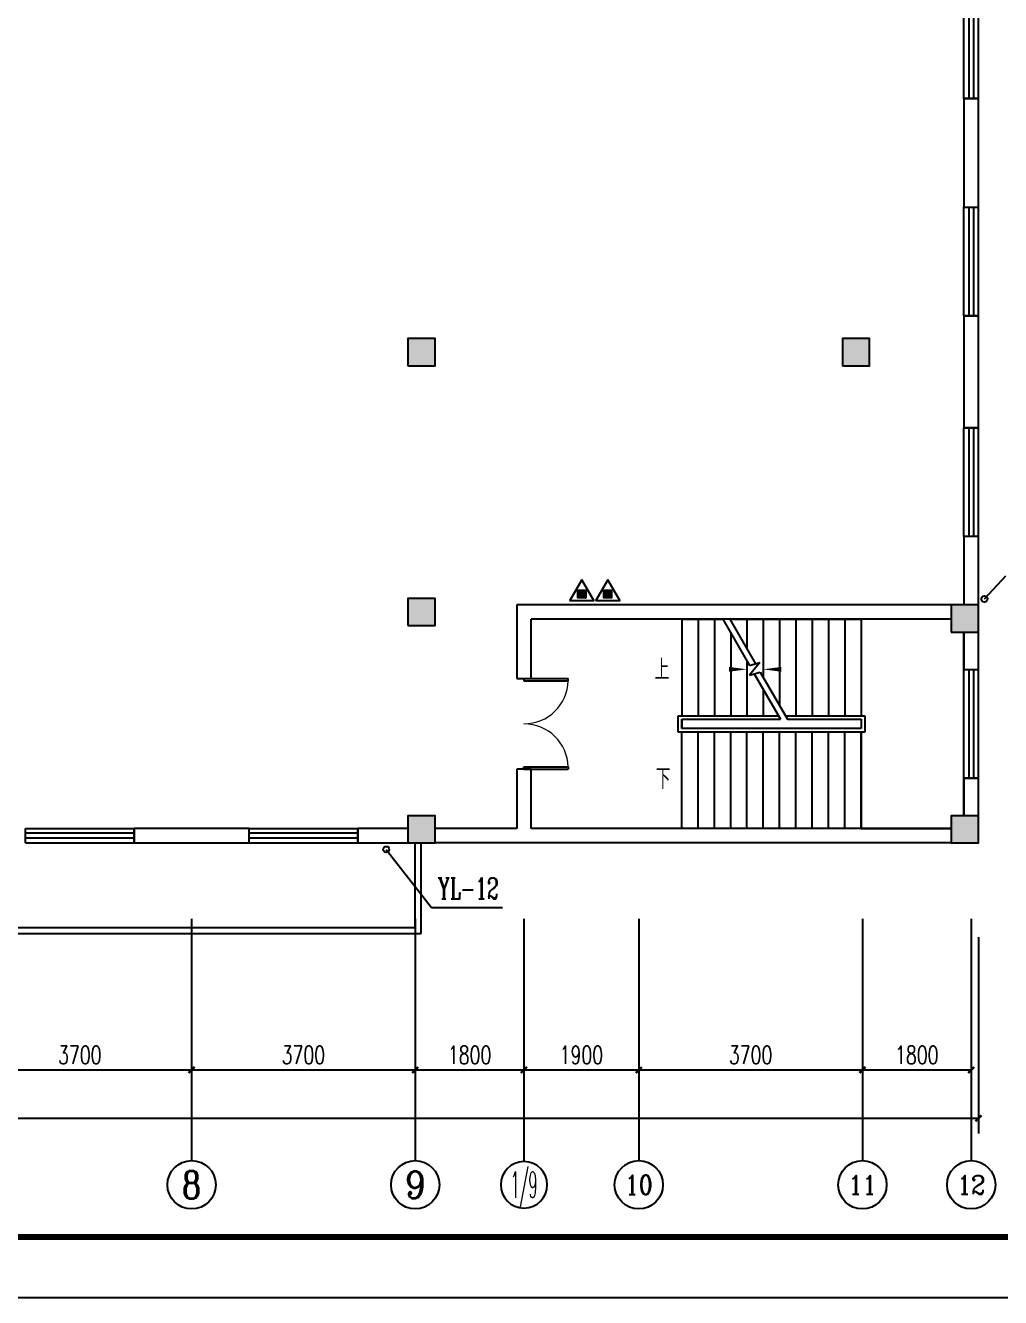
# Model space of a CAD drawing. Extents: x 343352 to 417652, y 770641 to 1036530.
# Drawn here: x 373694 to 389830, y 904283 to 925333 of the extents above; entities that cross this region are included whole.
import ezdxf
from ezdxf.enums import TextEntityAlignment as Align

# ---------------------------------------------------------------- set-up
doc = ezdxf.new("R2010")
doc.units = 0
doc.header["$LTSCALE"] = 1000
doc.header["$MEASUREMENT"] = 0
for name, color, linetype in [('AXIS', 3, 'Continuous'), ('AXIS_TEXT', 7, 'Continuous'), ('COLUMN', 9, 'Continuous'), ('DIM_SYMB', 3, 'Continuous'), ('DIM_雨水', 3, 'Continuous'), ('EQUIP_消防', 7, 'Continuous'), ('PUB_HATCH', 8, 'Continuous'), ('PUB_TITLE', 4, 'Continuous'), ('STAIR', 2, 'Continuous'), ('VPIPE-雨水', 4, 'Continuous'), ('WALL', 9, 'Continuous'), ('WINDOW', 4, 'Continuous')]:
    doc.layers.add(name, color=color, linetype=linetype)
doc.styles.add('_TCH_AXIS', font='COMPLEX', dxfattribs={"bigfont": 'GBCBIG'})
doc.styles.add('_TCH_DIM', font='SIMPLEX', dxfattribs={"bigfont": 'GBCBIG'})
doc.styles.add('_TCH_DIM_T3', font='SIMPLEX', dxfattribs={"width": 0.705882, "bigfont": 'GBCBIG'})
doc.styles.add('_TWT_SERIAL', font='COMPLEX', dxfattribs={"width": 0.8, "height": 3.5, "bigfont": 'HZTXT'})
doc.styles.add('COMPLEX', font='COMPLEX')
doc.dimstyles.new('_TCH_ARCH&&100', dxfattribs={"dimtxt": 297.5, "dimasz": 100, "dimexe": 250, "dimexo": 300, "dimgap": 100, "dimtad": 1, "dimdec": 0, "dimzin": 0, "dimdsep": 46, "dimtxsty": '_TCH_DIM_T3', "dimblk": 'ARCHTICK', "dimcen": 0.09, "dimclrt": 7, "dimazin": 2, "dimtfac": 1, "dimtdec": 0, "dimtix": 1, "dimtmove": 2, "dimatfit": 3, "dimfxl": 0, "dimtolj": 1, "dimtzin": 0, "dimarcsym": 0})

# ---------------------------------------------------------------- blocks, each defined once
blk = doc.blocks.new('_AXISO')
blk.add_circle((0, 0), 0.5)
at = {"layer": 'AXIS_TEXT', "style": 'COMPLEX', "width": 1.041667}
blk.add_attdef('A', text='', height=0.56, dxfattribs=at).set_placement((-0.25, -0.28), (0.25, -0.28), align=Align.FIT)
blk = doc.blocks.new('_ArchTick')
at = {"color": 0, "linetype": 'ByBlock', "const_width": 0.4}
blk.add_lwpolyline([(-0.5, -0.5), (0.5, 0.5)], dxfattribs=at)
blk = doc.blocks.new('*D153')
at = {"layer": 'AXIS', "color": 0, "lineweight": -2}
for p, q in [((372744, 910249), (372744, 907799)), ((376444, 910249), (376444, 907799)), ((372744, 908049), (376444, 908049))]:
    blk.add_line(p, q, dxfattribs=at)
at = {"layer": 'Defpoints', "color": 0}
for p in [(372744, 910549), (376444, 910549), (376444, 908049)]:
    blk.add_point(p, dxfattribs=at)
at = {"layer": 'AXIS', "color": 0, "lineweight": -2, "xscale": 100, "yscale": 100, "zscale": 100, "rotation": 180}
blk.add_blockref('_ArchTick', (372744, 908049), dxfattribs=at)
at = {"layer": 'AXIS', "color": 0, "lineweight": -2, "xscale": 100, "yscale": 100, "zscale": 100}
blk.add_blockref('_ArchTick', (376444, 908049), dxfattribs=at)
at = {"layer": 'AXIS', "color": 7, "insert": (374594, 908297), "char_height": 297.5, "attachment_point": 5, "style": '_TCH_DIM_T3'}
blk.add_mtext('\\A1;3700', dxfattribs=at)
blk = doc.blocks.new('*D154')
at = {"layer": 'AXIS', "color": 0, "lineweight": -2}
for p, q in [((376444, 910249), (376444, 907799)), ((380144, 910249), (380144, 907799)), ((376444, 908049), (380144, 908049))]:
    blk.add_line(p, q, dxfattribs=at)
at = {"layer": 'Defpoints', "color": 0}
for p in [(376444, 910549), (380144, 910549), (380144, 908049)]:
    blk.add_point(p, dxfattribs=at)
at = {"layer": 'AXIS', "color": 0, "lineweight": -2, "xscale": 100, "yscale": 100, "zscale": 100, "rotation": 180}
blk.add_blockref('_ArchTick', (376444, 908049), dxfattribs=at)
at = {"layer": 'AXIS', "color": 0, "lineweight": -2, "xscale": 100, "yscale": 100, "zscale": 100}
blk.add_blockref('_ArchTick', (380144, 908049), dxfattribs=at)
at = {"layer": 'AXIS', "color": 7, "insert": (378294, 908297), "char_height": 297.5, "attachment_point": 5, "style": '_TCH_DIM_T3'}
blk.add_mtext('\\A1;3700', dxfattribs=at)
blk = doc.blocks.new('*D155')
at = {"layer": 'AXIS', "color": 0, "lineweight": -2}
for p, q in [((380144, 910249), (380144, 907799)), ((381944, 910249), (381944, 907799)), ((380144, 908049), (381944, 908049))]:
    blk.add_line(p, q, dxfattribs=at)
at = {"layer": 'Defpoints', "color": 0}
for p in [(380144, 910549), (381944, 910549), (381944, 908049)]:
    blk.add_point(p, dxfattribs=at)
at = {"layer": 'AXIS', "color": 0, "lineweight": -2, "xscale": 100, "yscale": 100, "zscale": 100, "rotation": 180}
blk.add_blockref('_ArchTick', (380144, 908049), dxfattribs=at)
at = {"layer": 'AXIS', "color": 0, "lineweight": -2, "xscale": 100, "yscale": 100, "zscale": 100}
blk.add_blockref('_ArchTick', (381944, 908049), dxfattribs=at)
at = {"layer": 'AXIS', "color": 7, "insert": (381044, 908297), "char_height": 297.5, "attachment_point": 5, "style": '_TCH_DIM_T3'}
blk.add_mtext('\\A1;1800', dxfattribs=at)
blk = doc.blocks.new('*D156')
at = {"layer": 'AXIS', "color": 0, "lineweight": -2}
for p, q in [((381944, 910249), (381944, 907799)), ((383844, 910249), (383844, 907799)), ((381944, 908049), (383844, 908049))]:
    blk.add_line(p, q, dxfattribs=at)
at = {"layer": 'Defpoints', "color": 0}
for p in [(381944, 910549), (383844, 910549), (383844, 908049)]:
    blk.add_point(p, dxfattribs=at)
at = {"layer": 'AXIS', "color": 0, "lineweight": -2, "xscale": 100, "yscale": 100, "zscale": 100, "rotation": 180}
blk.add_blockref('_ArchTick', (381944, 908049), dxfattribs=at)
at = {"layer": 'AXIS', "color": 0, "lineweight": -2, "xscale": 100, "yscale": 100, "zscale": 100}
blk.add_blockref('_ArchTick', (383844, 908049), dxfattribs=at)
at = {"layer": 'AXIS', "color": 7, "insert": (382894, 908297), "char_height": 297.5, "attachment_point": 5, "style": '_TCH_DIM_T3'}
blk.add_mtext('\\A1;1900', dxfattribs=at)
blk = doc.blocks.new('*D157')
at = {"layer": 'AXIS', "color": 0, "lineweight": -2}
for p, q in [((383844, 910249), (383844, 907799)), ((387544, 910249), (387544, 907799)), ((383844, 908049), (387544, 908049))]:
    blk.add_line(p, q, dxfattribs=at)
at = {"layer": 'Defpoints', "color": 0}
for p in [(383844, 910549), (387544, 910549), (387544, 908049)]:
    blk.add_point(p, dxfattribs=at)
at = {"layer": 'AXIS', "color": 0, "lineweight": -2, "xscale": 100, "yscale": 100, "zscale": 100, "rotation": 180}
blk.add_blockref('_ArchTick', (383844, 908049), dxfattribs=at)
at = {"layer": 'AXIS', "color": 0, "lineweight": -2, "xscale": 100, "yscale": 100, "zscale": 100}
blk.add_blockref('_ArchTick', (387544, 908049), dxfattribs=at)
at = {"layer": 'AXIS', "color": 7, "insert": (385694, 908297), "char_height": 297.5, "attachment_point": 5, "style": '_TCH_DIM_T3'}
blk.add_mtext('\\A1;3700', dxfattribs=at)
blk = doc.blocks.new('*D158')
at = {"layer": 'AXIS', "color": 0, "lineweight": -2}
for p, q in [((387544, 910249), (387544, 907799)), ((389344, 910249), (389344, 907799)), ((387544, 908049), (389344, 908049))]:
    blk.add_line(p, q, dxfattribs=at)
at = {"layer": 'Defpoints', "color": 0}
for p in [(387544, 910549), (389344, 910549), (389344, 908049)]:
    blk.add_point(p, dxfattribs=at)
at = {"layer": 'AXIS', "color": 0, "lineweight": -2, "xscale": 100, "yscale": 100, "zscale": 100, "rotation": 180}
blk.add_blockref('_ArchTick', (387544, 908049), dxfattribs=at)
at = {"layer": 'AXIS', "color": 0, "lineweight": -2, "xscale": 100, "yscale": 100, "zscale": 100}
blk.add_blockref('_ArchTick', (389344, 908049), dxfattribs=at)
at = {"layer": 'AXIS', "color": 7, "insert": (388444, 908297), "char_height": 297.5, "attachment_point": 5, "style": '_TCH_DIM_T3'}
blk.add_mtext('\\A1;1800', dxfattribs=at)
blk = doc.blocks.new('*D159')
at = {"layer": 'AXIS', "color": 0, "lineweight": -2}
for p, q in [((352224, 910249), (352224, 906999)), ((389464, 910249), (389464, 906999)), ((352224, 907249), (389464, 907249))]:
    blk.add_line(p, q, dxfattribs=at)
at = {"layer": 'Defpoints', "color": 0}
for p in [(352224, 910549), (389464, 910549), (389464, 907249)]:
    blk.add_point(p, dxfattribs=at)
at = {"layer": 'AXIS', "color": 0, "lineweight": -2, "xscale": 100, "yscale": 100, "zscale": 100, "rotation": 180}
blk.add_blockref('_ArchTick', (352224, 907249), dxfattribs=at)
at = {"layer": 'AXIS', "color": 0, "lineweight": -2, "xscale": 100, "yscale": 100, "zscale": 100}
blk.add_blockref('_ArchTick', (389464, 907249), dxfattribs=at)
at = {"layer": 'AXIS', "color": 7, "insert": (370844, 907497), "char_height": 297.5, "attachment_point": 5, "style": '_TCH_DIM_T3'}
blk.add_mtext('\\A1;37240', dxfattribs=at)
blk = doc.blocks.new('$TCHSYS$WIN2D')
for p, q in [((-0.5, 0.5), (0.5, 0.5)), ((-0.5, 0.5), (-0.5, -0.5)), ((0.5, 0.5), (0.5, -0.5)), ((0.5, 0.167), (-0.5, 0.167)), ((0.5, -0.167), (-0.5, -0.167)), ((-0.5, -0.5), (0.5, -0.5))]:
    blk.add_line(p, q)
blk = doc.blocks.new('$DorLib2D$00000002')
for p, q in [((-0.5, 0), (-0.5, 0.4875)), ((-0.475, 0.4875), (-0.5, 0.4875)), ((-0.475, 0), (-0.475, 0.4875)), ((0.475, 0), (0.475, 0.4875)), ((0.475, 0.4875), (0.5, 0.4875)), ((0.5, 0), (0.5, 0.4875)), ((-0.5, 0), (-0.475, 0)), ((0.5, 0), (0.475, 0))]:
    blk.add_line(p, q)
at = {"lineweight": 13}
for centre, start, end in [((-0.4875, 0), 0, 88.53072), ((0.4875, 0), 91.46928, 180)]:
    blk.add_arc(centre, 0.4875, start, end, dxfattribs=at)
blk = doc.blocks.new('_FZH')
blk.add_lwpolyline([(-0.5, -0.5), (0.5, -0.5), (0.5, 0.5), (-0.5, 0.5)], close=True)
at = {"layer": 'PUB_HATCH'}
blk.add_solid([(-0.5, -0.5), (0.5, -0.5), (-0.5, 0.5), (0.5, 0.5)], dxfattribs=at)
blk = doc.blocks.new('$ATTACHMENT$00000214')
h = blk.add_hatch()
h.set_pattern_fill('ANSI31', color=256, scale=200, style=0)
h.set_pattern_definition([(45, (-38543.802, -6842.639), (-17.67767, 17.67767), [])])
h.paths.add_polyline_path([(-65, 2), (65, 2), (65, -128), (-65, -128)])
for points in [[(0, 172), (-198, -172), (198, -172)], [(-65, 2), (65, 2), (65, -128), (-65, -128)]]:
    blk.add_lwpolyline(points, close=True)

msp = doc.modelspace()

# ---------------------------------------------------------------- linework, layer by layer
for p, q in [((380144.3, 910406.2), (380144.3, 911806.2)), ((380244.3, 910306.2), (380244.3, 911806.2)), ((350724.3, 910306.2), (380244.3, 910306.2)), ((350824.3, 910406.2), (380144.3, 910406.2))]:
    msp.add_line(p, q)
at = {"layer": 'AXIS'}
for p, q in [((376444.3, 910548.7), (376444.3, 906548.7)), ((380144.3, 910548.7), (380144.3, 906548.7)), ((381944.3, 910548.7), (381944.3, 906533.7)), ((383844.3, 910548.7), (383844.3, 906548.7)), ((387544.3, 910548.7), (387544.3, 906548.7)), ((389344.3, 910548.7), (389344.3, 906548.7))]:
    msp.add_line(p, q, dxfattribs=at)
at = {"layer": 'DIM_SYMB'}
for points in [[(384419.3, 914678.7, 0, 0, 0), (385634.3, 914678.7, 0, 80, 0), (385334.3, 914678.7, 0, 0, 0)], [(384419.3, 912873.7, 0, 0, 0), (388374.3, 912873.7, 0, 0, 0), (388374.3, 914678.7, 0, 0, 0), (385904.3, 914678.7, 0, 80, 0), (386204.3, 914678.7, 0, 0, 0)]]:
    msp.add_lwpolyline(points, format="xyseb", dxfattribs=at)
at = {"layer": 'DIM_雨水'}
for p, q in [((389562.8, 915842.4), (389916.5, 916223.4)), ((379664.2, 911698.7), (380414.6, 910739)), ((380414.6, 910739), (381588.7, 910739))]:
    msp.add_line(p, q, dxfattribs=at)
at = {"layer": 'PUB_TITLE'}
msp.add_lwpolyline([(343352.5, 904283.1), (402752.5, 904283.1), (402752.5, 946283.1), (343352.5, 946283.1)], close=True, dxfattribs=at)
at = {"layer": 'PUB_TITLE', "const_width": 100}
msp.add_lwpolyline([(345852.5, 905283.1), (401752.5, 905283.1), (401752.5, 945283.1), (345852.5, 945283.1)], close=True, dxfattribs=at)
at = {"layer": 'STAIR'}
for p, q in [((384554.3, 915506.2), (385233.9, 915506.2)), ((384554.3, 915506.2), (384554.3, 913911.2)), ((384824.3, 915506.2), (384824.3, 913911.2)), ((385094.3, 915506.2), (385094.3, 913911.2)), ((385233.9, 915506.2), (385674.4, 914743.1)), ((385349.3, 915506.2), (387524.3, 915506.2)), ((385349.3, 915506.2), (385774.4, 914769.9)), ((385364.3, 915506.2), (385364.3, 915480.2)), ((385634.3, 915506.2), (385634.3, 915012.5)), ((385904.3, 915506.2), (385904.3, 914544.9)), ((386174.3, 915506.2), (386174.3, 914077.2)), ((386444.3, 915506.2), (386444.3, 913911.2)), ((386714.3, 915506.2), (386714.3, 913911.2)), ((386984.3, 915506.2), (386984.3, 913911.2)), ((387254.3, 915506.2), (387254.3, 913911.2)), ((387524.3, 915506.2), (387524.3, 913911.2)), ((389014.3, 915506.2), (387524.3, 915506.2)), ((387524.3, 915506.2), (387524.3, 913911.2)), ((385364.3, 915280.2), (385364.3, 913911.2)), ((389224.3, 912256.2), (389224.3, 915296.2)), ((385634.3, 914812.5), (385634.3, 913911.2)), ((385846.8, 914789.3), (385673.9, 914583.2)), ((385673.9, 914583.2), (385854.3, 914631.6)), ((385674.4, 914743.1), (385846.8, 914789.3)), ((385854.3, 914631.6), (386304.8, 913851.2)), ((385754.3, 914604.8), (386189.4, 913851.2)), ((385904.3, 914344.9), (385904.3, 913911.2)), ((384494.3, 913641.2), (384494.3, 913911.2)), ((384494.3, 913911.2), (386154.7, 913911.2)), ((384554.3, 913851.2), (386189.4, 913851.2)), ((384554.3, 913701.2), (384554.3, 913851.2)), ((384554.3, 913851.2), (386189.4, 913851.2)), ((384554.3, 913851.2), (384554.3, 913701.2)), ((386270.2, 913911.2), (387584.3, 913911.2)), ((386304.8, 913851.2), (387524.3, 913851.2)), ((386304.8, 913851.2), (387524.3, 913851.2)), ((387524.3, 913851.2), (387524.3, 913701.2)), ((387524.3, 913851.2), (387524.3, 913701.2)), ((387584.3, 913911.2), (387584.3, 913641.2)), ((387584.3, 913641.2), (384494.3, 913641.2)), ((387524.3, 913701.2), (384554.3, 913701.2)), ((387524.3, 913701.2), (384554.3, 913701.2)), ((384554.3, 912046.2), (384554.3, 913641.2)), ((384824.3, 912046.2), (384824.3, 913641.2)), ((385094.3, 912046.2), (385094.3, 913641.2)), ((385364.3, 912046.2), (385364.3, 913641.2)), ((385634.3, 912046.2), (385634.3, 913641.2)), ((385904.3, 912046.2), (385904.3, 913641.2)), ((386174.3, 912046.2), (386174.3, 913641.2)), ((386444.3, 912046.2), (386444.3, 913641.2)), ((386714.3, 912046.2), (386714.3, 913641.2)), ((386984.3, 912046.2), (386984.3, 913641.2)), ((387254.3, 912046.2), (387254.3, 913641.2)), ((387524.3, 912046.2), (387524.3, 913641.2)), ((387524.3, 913641.2), (387524.3, 912046.2)), ((387524.3, 912046.2), (384554.3, 912046.2)), ((387524.3, 912046.2), (389014.3, 912046.2))]:
    msp.add_line(p, q, dxfattribs=at)
at = {"layer": 'VPIPE-雨水'}
for centre in [(389562.8, 915842.4), (379664.2, 911698.7)]:
    msp.add_circle(centre, 50, dxfattribs=at)
at = {"layer": 'WALL'}
for p, q in [((389464.3, 924126.2), (389224.3, 924126.2)), ((389224.3, 924126.2), (389224.3, 922326.2)), ((389464.3, 922326.2), (389464.3, 924126.2)), ((389224.3, 922326.2), (389464.3, 922326.2)), ((389464.3, 920526.2), (389224.3, 920526.2)), ((389224.3, 920526.2), (389224.3, 918676.2)), ((389464.3, 918676.2), (389464.3, 920526.2)), ((389224.3, 918676.2), (389464.3, 918676.2)), ((389464.3, 916876.2), (389224.3, 916876.2)), ((389224.3, 916876.2), (389224.3, 915746.2)), ((389464.3, 915746.2), (389464.3, 916876.2)), ((389014.3, 915746.2), (381824.3, 915746.2)), ((381824.3, 915746.2), (381824.3, 914526.2)), ((389014.3, 915506.2), (382064.3, 915506.2)), ((382064.3, 914526.2), (382064.3, 915506.2)), ((389224.3, 915296.2), (389224.3, 914676.2)), ((389464.3, 914676.2), (389464.3, 915296.2)), ((389224.3, 914676.2), (389464.3, 914676.2)), ((381824.3, 914526.2), (382064.3, 914526.2)), ((382064.3, 913026.2), (381824.3, 913026.2)), ((381824.3, 913026.2), (381824.3, 912046.2)), ((382064.3, 912046.2), (382064.3, 913026.2)), ((389464.3, 912876.2), (389224.3, 912876.2)), ((389224.3, 912876.2), (389224.3, 912256.2)), ((389464.3, 912256.2), (389464.3, 912876.2)), ((377394.3, 912046.2), (375494.3, 912046.2)), ((375494.3, 912046.2), (375494.3, 911806.2)), ((377394.3, 911806.2), (377394.3, 912046.2)), ((380024.3, 912046.2), (379194.3, 912046.2)), ((379194.3, 912046.2), (379194.3, 911806.2)), ((381824.3, 912046.2), (380474.3, 912046.2)), ((389014.3, 912046.2), (382064.3, 912046.2)), ((375494.3, 911806.2), (377394.3, 911806.2)), ((379194.3, 911806.2), (380024.3, 911806.2)), ((381944.3, 911806.2), (380474.3, 911806.2)), ((389014.3, 911806.2), (381944.3, 911806.2))]:
    msp.add_line(p, q, dxfattribs=at)

# ---------------------------------------------------------------- block references
at = {"layer": 'AXIS'}
ref = msp.add_blockref('_AXISO', (376444.3, 906148.7), dxfattribs=dict(at, xscale=800, yscale=800, zscale=800))
ref.add_attrib('A', '8', dxfattribs={"layer": 'AXIS_TEXT', "height": 452, "style": '_TCH_AXIS', "width": 1.097143}).set_placement((376279, 905922.7), (376609.7, 905922.7), align=Align.FIT)
ref = msp.add_blockref('_AXISO', (380144.3, 906148.7), dxfattribs=dict(at, xscale=800, yscale=800, zscale=800))
ref.add_attrib('A', '9', dxfattribs={"layer": 'AXIS_TEXT', "height": 452, "style": '_TCH_AXIS', "width": 1.097143}).set_placement((379979, 905922.7), (380309.7, 905922.7), align=Align.FIT)
ref = msp.add_blockref('_AXISO', (381944.3, 906148.7), dxfattribs=dict(at, xscale=-770.0000000000001, yscale=770.0000000000001, zscale=770.0000000000001))
ref.add_attrib('A', '1/9', dxfattribs={"layer": 'AXIS_TEXT', "height": 435.58, "style": '_TCH_AXIS', "width": 0.411765}).set_placement((381726.6, 905930.9), (382162.1, 905930.9), align=Align.FIT)
ref = msp.add_blockref('_AXISO', (383844.3, 906148.7), dxfattribs=dict(at, xscale=800, yscale=800, zscale=800))
ref.add_attrib('A', '10', dxfattribs={"layer": 'AXIS_TEXT', "height": 316.03, "style": '_TCH_AXIS', "width": 1.05931}).set_placement((383613.2, 905990.7), (384075.5, 905990.7), align=Align.FIT)
ref = msp.add_blockref('_AXISO', (387544.3, 906148.7), dxfattribs=dict(at, xscale=800, yscale=800, zscale=800))
ref.add_attrib('A', '11', dxfattribs={"layer": 'AXIS_TEXT', "height": 313.55, "style": '_TCH_AXIS', "width": 1.294798}).set_placement((387312.4, 905991.9), (387776.3, 905991.9), align=Align.FIT)
ref = msp.add_blockref('_AXISO', (389344.3, 906148.7), dxfattribs=dict(at, xscale=800, yscale=800, zscale=800))
ref.add_attrib('A', '12', dxfattribs={"layer": 'AXIS_TEXT', "height": 313.55, "style": '_TCH_AXIS', "width": 1.071557}).set_placement((389112.4, 905991.9), (389576.3, 905991.9), align=Align.FIT)
at = {"layer": 'COLUMN', "xscale": 450, "yscale": 450, "zscale": 450}
for p in [(380249.3, 919926.2), (387439.3, 919926.2), (380249.3, 915626.2), (389239.3, 915521.2), (380249.3, 912031.2), (389239.3, 912031.2)]:
    msp.add_blockref('_FZH', p, dxfattribs=at)
at = {"layer": 'EQUIP_消防'}
for p in [(382900.8, 915989), (383329.7, 915989)]:
    msp.add_blockref('$ATTACHMENT$00000214', p, dxfattribs=at)
at = {"layer": 'WINDOW'}
for name, p, xscale, yscale, zscale, rotation in [('$TCHSYS$WIN2D', (389344.3, 925026.2), 1800, 240, 1800, 90), ('$TCHSYS$WIN2D', (389344.3, 921426.2), 1800, 240, 1800, 90), ('$TCHSYS$WIN2D', (389344.3, 917776.2), 1800, -240, 1800, 90), ('$TCHSYS$WIN2D', (389344.3, 913776.2), 1800, 240, 1800, 90), ('$DorLib2D$00000002', (381944.3, 913776.2), 1500, 1500, 1500, 270), ('$TCHSYS$WIN2D', (374594.3, 911926.2), -1800, 240, -1800, 180), ('$TCHSYS$WIN2D', (378294.3, 911926.2), -1800, 240, -1800, 180)]:
    msp.add_blockref(name, p, dxfattribs=dict(at, xscale=xscale, yscale=yscale, zscale=zscale, rotation=rotation))

# ---------------------------------------------------------------- texts
at = {"layer": 'DIM_SYMB', "color": 7, "style": '_TCH_DIM'}
for s, p in [('上', (384105.8, 914503.7)), ('下', (384124.5, 912698.7))]:
    msp.add_text(s, height=337.6, dxfattribs=at).set_placement(p)
at = {"layer": 'DIM_雨水', "color": 7, "style": '_TWT_SERIAL', "width": 0.64}
msp.add_text('YL-12', height=350, dxfattribs=at).set_placement((380516, 910879))

# ---------------------------------------------------------------- dimensions: what is measured, and where the dimension line sits
at = {"layer": 'AXIS'}
for p1, p2, distance, picture, middle in [((352224.3, 910548.7), (389464.3, 910548.7), -3300, '*D159', (370844.3, 907497.5)), ((372744.3, 910548.7), (376444.3, 910548.7), -2500, '*D153', (374594.3, 908297.5)), ((376444.3, 910548.7), (380144.3, 910548.7), -2500, '*D154', (378294.3, 908297.5)), ((380144.3, 910548.7), (381944.3, 910548.7), -2500, '*D155', (381044.3, 908297.5)), ((381944.3, 910548.7), (383844.3, 910548.7), -2500, '*D156', (382894.3, 908297.5)), ((383844.3, 910548.7), (387544.3, 910548.7), -2500, '*D157', (385694.3, 908297.5)), ((387544.3, 910548.7), (389344.3, 910548.7), -2500, '*D158', (388444.3, 908297.5))]:
    dim = msp.add_aligned_dim(p1=p1, p2=p2, distance=distance, dimstyle='_TCH_ARCH&&100', dxfattribs=at)
    dim.commit()
    dim.dimension.update_dxf_attribs({"geometry": picture, "text_midpoint": middle})

doc.saveas('drawing.dxf')
